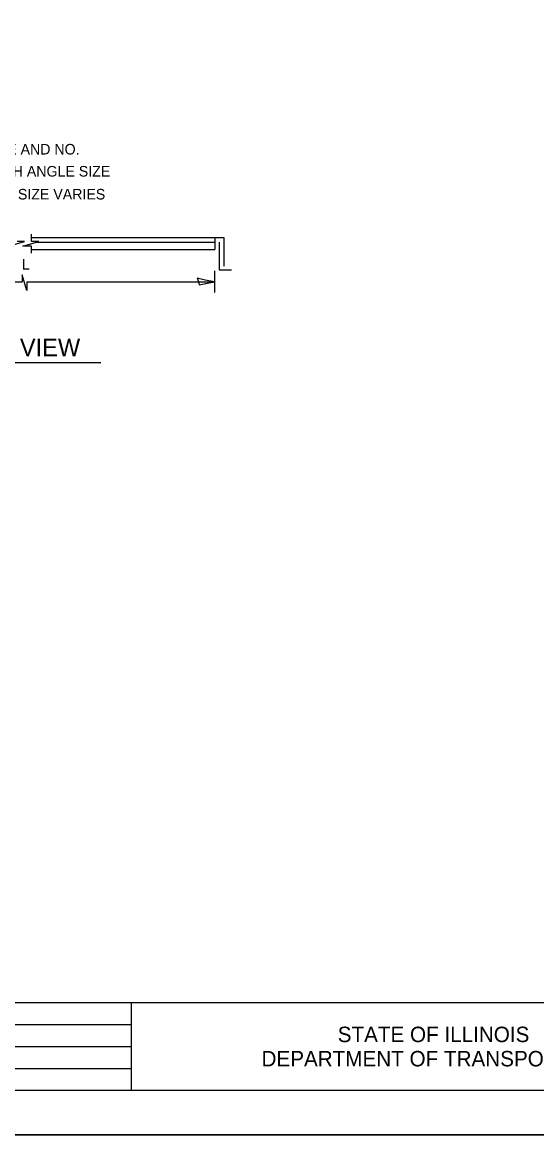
# Model space of a CAD drawing. Extents: x 2133490 to 2172050, y 2138301 to 2145980.
# Drawn here: x 2144337 to 2144628, y 2141438 to 2142068 of the extents above; entities that cross this region are included whole.
import ezdxf

# ---------------------------------------------------------------- set-up
doc = ezdxf.new("R2010")
doc.units = 0
for name, color, linetype in [('DR_Pr_Pipe_Culvert', 7, 'Continuous'), ('HS_Dimensions_and_Text', 7, 'Continuous'), ('RD_Pr_Roadway_Dimensions', 7, 'Continuous'), ('RD_Pr_Roadway_Notes', 7, 'Continuous'), ('SH_General_Details', 7, 'Continuous'), ('SH_Printer_Plotting_Border', 7, 'Continuous')]:
    doc.layers.add(name, color=color, linetype=linetype)

msp = doc.modelspace()

# ---------------------------------------------------------------- linework, layer by layer
at = {"layer": 'DR_Pr_Pipe_Culvert'}
for p, q in [((2144328.85, 2141941.24), (2144337.78, 2141943.89)), ((2144337.78, 2141943.89), (2144333.73, 2141943.89)), ((2144336.97, 2141941.24), (2144345.9, 2141943.89)), ((2144341.84, 2141943.89), (2144341.84, 2141948.06)), ((2144341.84, 2141946.09), (2144445.73, 2141946.09)), ((2144345.9, 2141943.89), (2144341.84, 2141943.89)), ((2144341.84, 2141942.68), (2144341.84, 2141942.68)), ((2144344.18, 2141943.38), (2144445.73, 2141943.38)), ((2144445.73, 2141946.09), (2144445.73, 2141939.27)), ((2144445.73, 2141946.09), (2144450.72, 2141946.09)), ((2144448.21, 2141943.38), (2144448.21, 2141927.82)), ((2144450.72, 2141946.09), (2144450.72, 2141929.83)), ((2144341.84, 2141941.24), (2144336.97, 2141941.24)), ((2144341.84, 2141937.29), (2144341.84, 2141941.24)), ((2144341.84, 2141939.27), (2144445.73, 2141939.27)), ((2144448.21, 2141927.82), (2144455.06, 2141927.82))]:
    msp.add_line(p, q, dxfattribs=at)
at = {"layer": 'HS_Dimensions_and_Text'}
msp.add_lwpolyline([(2144435.6, 2141923.05), (2144436.41, 2141921.13), (2144436.72, 2141919.29), (2144440.59, 2141920.09), (2144445.59, 2141920.96), (2144440.26, 2141921.93)], close=True, dxfattribs=at)
at = {"layer": 'RD_Pr_Roadway_Dimensions'}
for p, q in [((2144339.22, 2141916.11), (2144336.58, 2141925.02)), ((2144336.58, 2141925.02), (2144336.58, 2141920.96)), ((2144445.73, 2141914.96), (2144445.73, 2141927.14)), ((2144254.65, 2141920.96), (2144336.58, 2141920.96)), ((2144339.22, 2141920.96), (2144339.22, 2141916.11)), ((2144339.22, 2141920.96), (2144445.59, 2141920.96))]:
    msp.add_line(p, q, dxfattribs=at)
at = {"layer": 'RD_Pr_Roadway_Notes'}
msp.add_line((2144264.41, 2141875.31), (2144381.11, 2141875.31), dxfattribs=at)
at = {"layer": 'SH_General_Details'}
for p, q in [((2143789.66, 2141512.58), (2145364.66, 2141512.58)), ((2144398.37, 2141512.58), (2144398.37, 2141462.58)), ((2143938.37, 2141500.08), (2144398.37, 2141500.08)), ((2143938.37, 2141487.58), (2144398.37, 2141487.58)), ((2143938.37, 2141475.08), (2144398.37, 2141475.08)), ((2145389.66, 2141437.58), (2143689.66, 2141437.58))]:
    msp.add_line(p, q, dxfattribs=at)
msp.add_lwpolyline([(2143789.66, 2142512.58), (2145364.66, 2142512.58), (2145364.66, 2141462.58), (2143789.66, 2141462.58)], close=True, dxfattribs=at)
at = {"layer": 'SH_Printer_Plotting_Border'}
msp.add_lwpolyline([(2143689.66, 2141437.58), (2145389.66, 2141437.58), (2145389.66, 2142537.58), (2143689.66, 2142537.58)], close=True, dxfattribs=at)

# ---------------------------------------------------------------- texts
at = {"layer": 'HS_Dimensions_and_Text'}
for s, height, p in [('BOLT SIZE AND NO.', 6, (2144292.37, 2141993.14)), ('VARY WITH ANGLE SIZE', 6, (2144292.37, 2141980.64)), ('ANGLE SIZE VARIES', 6, (2144304.68, 2141967.65)), ('L', 6, (2144336.42, 2141927.96)), ('SECTION VIEW', 10, (2144272.08, 2141878.83))]:
    msp.add_text(s, height=height, dxfattribs=at).set_placement(p)
at = {"layer": 'SH_General_Details'}
for s, p in [('STATE OF ILLINOIS', (2144515.31, 2141490.08)), ('DEPARTMENT OF TRANSPORTATION', (2144472.15, 2141476.33))]:
    msp.add_text(s, height=8.7501, dxfattribs=at).set_placement(p)

doc.saveas('drawing.dxf')
